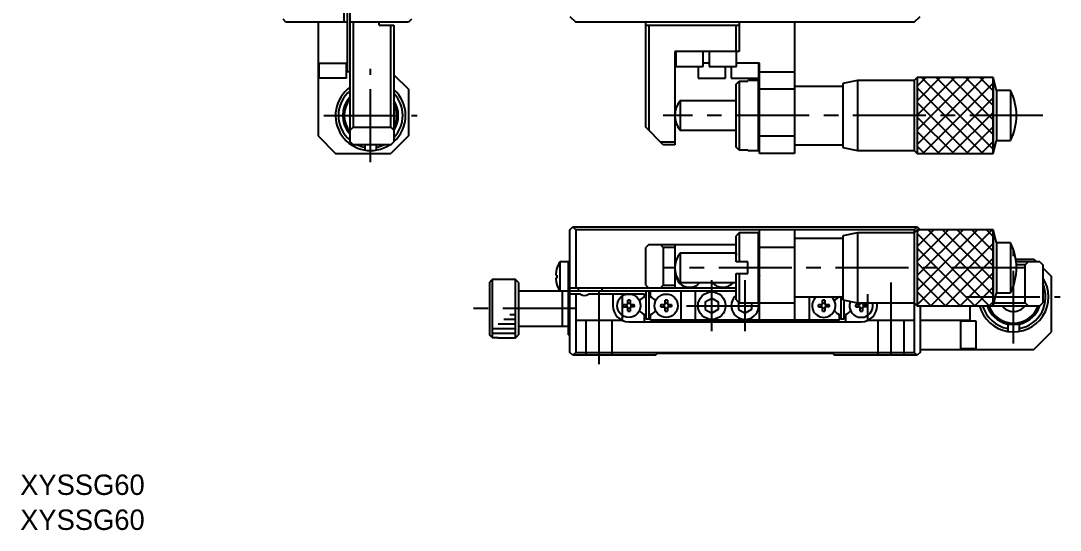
# Model space of a CAD drawing. Extents: x 144 to 468, y -33 to 168.
# Drawn here: x 144.1 to 322.1, y -33.5 to 53.8 of the extents above; entities that cross this region are included whole.
import ezdxf

# ---------------------------------------------------------------- set-up
doc = ezdxf.new("R2010")
doc.units = 0
doc.header["$LTSCALE"] = 10
doc.linetypes.add('CENTER', pattern=[2, 1.25, -0.25, 0.25, -0.25])
doc.linetypes.add('DASHED', pattern=[3.5, 2, -1.5])
doc.layers.get('0').update_dxf_attribs({"linetype": 'CONTINUOUS'})
doc.layers.add('CENTER', color=1, linetype='CENTER')
doc.styles.get("Standard").update_dxf_attribs({"font": 'FGP教科書体NT-M'})

msp = doc.modelspace()

# ---------------------------------------------------------------- linework, layer by layer
at = {"color": 7, "linetype": 'CONTINUOUS'}
for p, q in [((200, 72.599996), (200, 45.099996)), ((199.5, 53.599996), (199.5, 70.777121)), ((200.5, 33.099996), (200.5, 66.399996)), ((189.5, 53.599997), (189, 54.099997)), ((200, 53.599996), (189.5, 53.599997)), ((195, 53.599997), (195, 34.099997)), ((210.5, 53.599996), (200.5, 53.599996)), ((201, 53.599996), (201, 35.599996)), ((205.5, 53.099996), (205.5, 53.599996)), ((211, 54.099996), (210.5, 53.599996)), ((238.15, 54.599996), (239.15, 53.599996)), ((297.15, 53.599996), (239.15, 53.599996)), ((251.15, 35.599996), (251.15, 53.599996)), ((267.15, 53.599996), (267.15, 48.599996)), ((276.65, 53.599997), (276.65, 31.099996)), ((297.15, 53.599996), (298.15, 54.599996)), ((205.5, 53.099996), (208, 53.099996)), ((207.5, 35.599996), (207.5, 53.099996)), ((208, 53.099996), (208, 33.099996)), ((251.15, 53.099996), (267.15, 53.099996)), ((251.65, 53.099996), (251.65, 35.099996)), ((266.65, 48.599996), (266.65, 53.099996)), ((256.15, 48.599996), (256.15, 32.599996)), ((267.15, 48.599996), (256.15, 48.599996)), ((256.3, 48.599997), (256.3, 45.999997)), ((261, 45.999996), (261, 48.599996)), ((262, 48.599997), (262, 45.999997)), ((266.7, 45.999996), (266.7, 48.599996)), ((195, 46.599997), (200, 46.599996)), ((195.15, 46.599997), (195.15, 43.999997)), ((199.85, 43.999996), (199.85, 46.599996)), ((262, 46.599996), (261, 46.599996)), ((270.65, 46.599996), (266.7, 46.599996)), ((270.5, 43.999996), (270.5, 46.599996)), ((270.65, 31.099996), (270.65, 46.599996)), ((200.5, 45.099996), (200, 45.099996)), ((208, 44.599996), (210.5, 42.099996)), ((256.3, 45.999997), (261, 45.999996)), ((260.1, 45.999996), (260.1, 43.999997)), ((262, 45.999997), (266.7, 45.999996)), ((264.8, 43.999996), (264.8, 45.999996)), ((265.8, 45.999996), (265.8, 43.999997)), ((270.65, 45.099996), (276.65, 45.099996)), ((199.85, 43.999996), (195.15, 43.999996)), ((260.1, 43.999997), (264.8, 43.999996)), ((265.8, 43.999997), (270.5, 43.999996)), ((266.65, 43.008323), (267.15, 43.516076)), ((266.65, 32.19167), (266.65, 43.008323)), ((267.15, 43.516076), (267.15, 31.683917)), ((267.15, 43.516076), (268.65, 43.516076)), ((268.65, 43.516076), (268.65, 43.599996)), ((270.45, 43.599996), (268.65, 43.599996)), ((270.45, 31.599996), (270.45, 43.599996)), ((270.65, 43.399996), (270.45, 43.599996)), ((287.399999, 43.599992), (284.9, 43.099993)), ((284.9, 43.099993), (284.9, 32.099999)), ((297.150004, 43.599992), (287.399999, 43.599992)), ((287.399999, 43.599992), (287.399999, 31.6)), ((297.650006, 44.099995), (297.150004, 43.599992)), ((297.150004, 43.599992), (297.150004, 31.6)), ((310.650007, 44.099995), (297.650006, 44.099995)), ((297.650006, 44.099995), (297.650006, 31.099997)), ((310.650007, 44.099995), (297.650006, 44.099995)), ((297.650006, 44.099995), (297.650006, 31.099997)), ((311.239495, 41.899996), (310.650007, 44.099995)), ((310.650007, 44.099995), (310.650007, 31.099997)), ((310.650007, 31.099997), (310.650007, 44.099995)), ((210.5, 42.099996), (210.5, 34.099996)), ((276.65, 42.099996), (270.65, 42.099996)), ((284.9, 42.599996), (276.65, 42.599996)), ((313.650006, 41.899996), (311.239495, 41.899996)), ((311.239495, 41.899996), (311.239495, 33.299996)), ((313.650006, 41.899996), (313.650006, 33.299996)), ((266.65, 40.099992), (257.027509, 40.099992)), ((257.027509, 40.099992), (257.027509, 35.1)), ((195, 34.099997), (198, 31.099997)), ((201, 35.599996), (200.5, 35.099996)), ((201, 35.599996), (207.5, 35.599996)), ((208, 35.099996), (207.5, 35.599996)), ((210.5, 34.099996), (207.5, 31.099996)), ((254.15, 32.599996), (251.15, 35.599996)), ((257.027509, 35.1), (266.65, 35.1)), ((270.65, 34.099996), (276.65, 34.099996)), ((200.5, 33.099996), (201, 32.599996)), ((207.5, 32.599996), (201, 32.599996)), ((203, 32.599996), (203, 31.683917)), ((205, 31.683917), (205, 32.599996)), ((207.5, 32.599996), (208, 33.099996)), ((253.65, 33.099996), (256.15, 33.099996)), ((256.15, 32.599996), (254.15, 32.599996)), ((267.15, 31.683917), (266.65, 32.19167)), ((276.65, 32.599996), (284.9, 32.599996)), ((284.9, 32.099999), (287.399999, 31.6)), ((310.650007, 31.099997), (311.239495, 33.299996)), ((311.239495, 33.299996), (313.650006, 33.299996)), ((198, 31.099997), (207.5, 31.099996)), ((268.65, 31.683917), (267.15, 31.683917)), ((268.65, 31.599996), (268.65, 31.683917)), ((268.65, 31.599996), (270.45, 31.599996)), ((270.45, 31.599996), (270.65, 31.799996)), ((276.65, 31.099996), (270.65, 31.099996)), ((287.399999, 31.6), (297.150004, 31.6)), ((297.150004, 31.6), (297.650006, 31.099997)), ((297.650006, 31.099997), (310.650007, 31.099997)), ((297.650006, 31.099997), (310.650007, 31.099997)), ((238.15, 18), (238.65, 18.5)), ((238.15, -3), (238.15, 18)), ((238.65, 18.5), (239.15, 18)), ((238.65, 18.5), (297.65, 18.5)), ((239.15, 18), (239.15, 8)), ((297.15, 18), (239.15, 18)), ((270.65, 2.5), (270.65, 18)), ((276.65, 18), (276.65, 2.5)), ((297.15, 18), (297.65, 18.5)), ((297.150004, 18), (297.150004, -3)), ((297.650006, 17.999999), (297.150004, 17.499996)), ((297.65, 18.5), (298.15, 18)), ((297.650006, 17.999999), (297.650006, 5.000001)), ((310.650007, 17.999999), (297.650006, 17.999999)), ((310.650007, 17.999999), (297.650006, 17.999999)), ((297.650006, 17.999999), (297.650006, 5.000001)), ((310.650007, 17.999999), (310.650007, 5.000001)), ((311.239495, 15.8), (310.650007, 17.999999)), ((310.650007, 5.000001), (310.650007, 17.999999)), ((267.15, 17.5), (266.65, 17)), ((266.65, 12.5), (266.65, 17)), ((267.15, 17.5), (267.15, 12.5)), ((270.45, 17.5), (267.15, 17.5)), ((270.65, 17.3), (270.45, 17.5)), ((270.45, 5.5), (270.45, 17.5)), ((284.9, 16.5), (276.65, 16.5)), ((287.399999, 17.499996), (284.9, 16.999997)), ((284.9, 16.999997), (284.9, 6.000003)), ((287.399999, 17.499996), (287.399999, 5.500004)), ((297.150004, 17.499996), (287.399999, 17.499996)), ((251.65, 15.5), (251.15, 15)), ((251.15, 8.5), (251.15, 15)), ((251.65, 15.5), (266.65, 15.5)), ((254.15, 15), (253.65, 15.5)), ((254.15, 15), (254.15, 8.5)), ((256.15, 15), (254.15, 15)), ((256.15, 15.5), (256.15, 8)), ((276.65, 15), (270.65, 15)), ((311.239495, 15.8), (311.239495, 7.2)), ((313.650006, 15.8), (311.239495, 15.8)), ((313.650006, 15.8), (313.650006, 7.2)), ((236.458343, 7.5), (236.458343, 12.5)), ((238.15, 12.5), (236.458343, 12.5)), ((237.85, 12.5), (237.85, 0)), ((257.027509, 13.999996), (257.027509, 9.000004)), ((266.65, 13.999996), (257.027509, 13.999996)), ((268.65, 12.5), (266.65, 12.5)), ((268.65, 10.5), (268.65, 12.5)), ((314.533871, 13), (317.65, 13)), ((318.65, 12.5), (314.598563, 12.5)), ((316.65, 12.5), (316.15, 12)), ((317.65, 13), (318.15, 12.5)), ((318.65, 12.5), (319.15, 12)), ((235.880564, 11.261933), (235.887419, 11.25859)), ((316.15, 12), (314.637171, 12)), ((316.15, 5.5), (316.15, 12)), ((319.15, 12), (319.15, 5.5)), ((319.15, 11.5), (320.65, 10)), ((224.35, 8.972136), (224.85, 9.474937)), ((224.35, 8.972136), (224.35, 0.027864)), ((224.85, 9.474937), (224.85, -0.474937)), ((225.85, 9.474937), (224.85, 9.474937)), ((228.85, 9.5), (225.85, 9.5)), ((225.85, 9.5), (225.85, 9.474937)), ((228.85, -0.5), (228.85, 9.5)), ((229.35, 9), (228.85, 9.5)), ((229.35, 9), (229.35, 0)), ((235.715047, 10.26), (235.887419, 10.26)), ((235.887419, 9.74), (235.715047, 9.74)), ((235.887419, 10.26), (235.887419, 9.74)), ((257.027509, 9.000004), (266.65, 9.000004)), ((266.65, 6), (266.65, 10.5)), ((266.65, 10.5), (268.65, 10.5)), ((267.15, 10.5), (267.15, 5.5)), ((320.65, 0.5), (320.65, 10)), ((266.65, 7.5), (229.35, 7.5)), ((235.887419, 8.74141), (235.880564, 8.738067)), ((236.85, 7.5), (236.85, 1.5)), ((266.65, 8), (238.15, 8)), ((239.55, 8), (239.55, 7.5)), ((243.65, 7.5), (243.65, 8)), ((251.15, 8.5), (251.65, 8)), ((251.15, 7.5), (251.15, 2.7)), ((251.75, 2.7), (251.75, 7.5)), ((251.95, 6.544412), (251.95, 7.5)), ((253.65, 8), (254.15, 8.5)), ((254.15, 8.5), (256.15, 8.5)), ((257.15, 7.5), (257.15, 2.5)), ((259.65, 2.5), (259.65, 7.5)), ((310.650007, 5.000001), (311.239495, 7.2)), ((311.239495, 7.2), (313.650006, 7.2)), ((239.988562, 7), (238.15, 7)), ((239.15, 7), (239.15, -3)), ((250.95, 7), (241.311438, 7)), ((245.5, 7), (245.5, 5)), ((248.05, 5.2), (248.05, 5.928709)), ((248.45, 5.928709), (248.45, 5.2)), ((250.95, 6.544412), (250.65625, 6.374815)), ((250.95, 6.544412), (250.95, 7)), ((252.24375, 6.374815), (251.95, 6.544412)), ((254.45, 5.2), (254.45, 5.928709)), ((254.85, 5.928709), (254.85, 5.2)), ((261.35, 5.635085), (262.45, 6.270171)), ((261.35, 5.635085), (261.35, 4.364915)), ((262.45, 6.270171), (263.55, 5.635085)), ((263.55, 5.635085), (263.55, 4.364915)), ((266.65, 6), (267.15, 5.5)), ((267.05, 5.6), (267.05, 4.364915)), ((267.15, 5.5), (270.45, 5.5)), ((269.25, 5.5), (269.25, 4.364915)), ((270.45, 5.5), (270.65, 5.7)), ((270.65, 5.5), (276.65, 5.5)), ((276.65, 6.5), (284.9, 6.5)), ((279.15, 6.5), (279.15, 2.5)), ((281.45, 5.2), (281.45, 5.928709)), ((281.85, 5.928709), (281.85, 5.2)), ((284.05625, 6.374815), (284.273076, 6.5)), ((284.55, 6.5), (284.55, 2.7)), ((284.9, 6.000003), (287.399999, 5.500004)), ((285.15, 2.7), (285.15, 5.950003)), ((287.399999, 5.500004), (297.150004, 5.500004)), ((287.85, 5.2), (287.85, 5.500004)), ((288.25, 5.500004), (288.25, 5.2)), ((290.8, 5), (290.8, 5.500004)), ((297.150004, 5.500004), (297.650006, 5.000001)), ((310.783981, 5.5), (316.15, 5.5)), ((316.15, 5.5), (316.65, 5)), ((318.65, 5), (319.15, 5.5)), ((247.321291, 5.2), (248.05, 5.2)), ((247.321291, 4.8), (248.05, 4.8)), ((248.05, 4.071291), (248.05, 4.8)), ((248.45, 5.2), (249.178709, 5.2)), ((248.45, 4.8), (248.45, 4.071291)), ((249.178709, 4.8), (248.45, 4.8)), ((250.95, 3.455588), (250.65625, 3.625185)), ((251.95, 3.455588), (252.24375, 3.625185)), ((253.721291, 5.2), (254.45, 5.2)), ((253.721291, 4.8), (254.45, 4.8)), ((254.45, 4.071291), (254.45, 4.8)), ((254.85, 5.2), (255.578709, 5.2)), ((254.85, 4.8), (254.85, 4.071291)), ((255.578709, 4.8), (254.85, 4.8)), ((261.35, 4.364915), (262.45, 3.729829)), ((263.55, 4.364915), (262.45, 3.729829)), ((267.05, 4.364915), (268.15, 3.729829)), ((269.25, 4.364915), (268.15, 3.729829)), ((280.721291, 5.2), (281.45, 5.2)), ((280.721291, 4.8), (281.45, 4.8)), ((281.45, 4.071291), (281.45, 4.8)), ((281.85, 5.2), (282.578709, 5.2)), ((281.85, 4.8), (281.85, 4.071291)), ((282.578709, 4.8), (281.85, 4.8)), ((284.35, 3.455588), (284.05625, 3.625185)), ((285.35, 3.455588), (285.64375, 3.625185)), ((287.121291, 5.2), (287.85, 5.2)), ((287.121291, 4.8), (287.85, 4.8)), ((287.85, 4.071291), (287.85, 4.8)), ((288.25, 5.2), (288.978709, 5.2)), ((288.25, 4.8), (288.25, 4.071291)), ((288.978709, 4.8), (288.25, 4.8)), ((297.650006, 5.000001), (318.65, 5.000001)), ((297.650006, 5.000001), (310.650007, 5.000001)), ((298.15, 5.000001), (298.15, -3)), ((306.65, 5.000001), (306.65, 2.5)), ((248.25, 2.25), (250.95, 2.25)), ((250.95, 2.2), (250.95, 3.455588)), ((285.35, 2.2), (250.95, 2.2)), ((251.75, 2.7), (251.15, 2.7)), ((251.95, 2.5), (251.95, 3.455588)), ((284.35, 2.5), (251.95, 2.5)), ((256.8, 2.5), (256.8, 2.2)), ((261.5, 2.2), (261.5, 2.5)), ((266.65, 2.5), (266.65, 2.2)), ((267.864901, 2.499481), (268.14019, 2.476166)), ((268.194547, 2.476047), (268.477884, 2.49976)), ((269.65, 2.2), (269.65, 2.5)), ((274.8, 2.5), (274.8, 2.2)), ((279.5, 2.2), (279.5, 2.5)), ((284.35, 2.5), (284.35, 3.455588)), ((285.15, 2.7), (284.55, 2.7)), ((285.35, 3.455588), (285.35, 2.2)), ((285.35, 2.25), (288.05, 2.25)), ((298.15, 2.5), (306.65, 2.5)), ((305.15, -2.5), (305.15, 2.5)), ((307.75, 2.35), (305.15, 2.35)), ((307.75, -2.35), (307.75, 2.35)), ((313.15, 2.112518), (313.15, 0.58392)), ((315.15, 0.58392), (315.15, 2.112518)), ((224.85, -0.474937), (224.35, 0.027864)), ((228.85, -0.5), (229.35, 0)), ((229.35, 1.5), (237.85, 1.5)), ((238.15, 0), (237.85, 0)), ((317.65, -2.5), (320.65, 0.5)), ((224.85, -0.474937), (225.85, -0.474937)), ((225.85, -0.474937), (225.85, -0.5)), ((225.85, -0.5), (228.85, -0.5)), ((238.65, -3.5), (238.15, -3)), ((239.15, -3), (238.65, -3.5)), ((252.8, -3.5), (238.65, -3.5)), ((239.15, -3), (297.15, -3)), ((252.8, -3.5), (253.15, -3.15)), ((253.15, -3.15), (283.15, -3.15)), ((283.15, -3.15), (283.5, -3.5)), ((297.65, -3.5), (283.5, -3.5)), ((297.65, -3.5), (297.15, -3)), ((298.15, -3), (297.65, -3.5)), ((298.15, -2.5), (317.65, -2.5)), ((305.15, -2.35), (307.75, -2.35))]:
    msp.add_line(p, q, dxfattribs=at)
at = {"color": 3, "linetype": 'CONTINUOUS'}
for p, q in [((297.650006, 42.650006), (299.099995, 44.099995)), ((297.650006, 40.150006), (301.599995, 44.099995)), ((297.650006, 37.650006), (304.099995, 44.099995)), ((297.650006, 35.150006), (306.599995, 44.099995)), ((297.650006, 32.650006), (309.099995, 44.099995)), ((298.400005, 44.099995), (310.650007, 31.849993)), ((298.599997, 31.099997), (310.650007, 43.150007)), ((300.900005, 44.099995), (310.650007, 34.349993)), ((303.400005, 44.099995), (310.650007, 36.849993)), ((305.900005, 44.099995), (310.650007, 39.349993)), ((308.400005, 44.099995), (310.650007, 41.849993)), ((297.650006, 42.349994), (308.900003, 31.099997)), ((297.650006, 39.849994), (306.400003, 31.099997)), ((301.099997, 31.099997), (310.650007, 40.650007)), ((303.599997, 31.099997), (310.650007, 38.150007)), ((297.650006, 37.349994), (303.900003, 31.099997)), ((306.099997, 31.099997), (310.650007, 35.650007)), ((297.650006, 34.849994), (301.400003, 31.099997)), ((297.650006, 32.349994), (298.900003, 31.099997)), ((308.599997, 31.099997), (310.650007, 33.150007)), ((297.650006, 17.650006), (297.999999, 17.999999)), ((297.650006, 15.150006), (300.499999, 17.999999)), ((297.650006, 12.650006), (302.999999, 17.999999)), ((297.650006, 10.150006), (305.499999, 17.999999)), ((297.650006, 7.650006), (307.999999, 17.999999)), ((297.650006, 5.150006), (310.499999, 17.999999)), ((299.500001, 17.999999), (310.650007, 6.849993)), ((302.000001, 17.999999), (310.650007, 9.349993)), ((304.500001, 17.999999), (310.650007, 11.849993)), ((307.000001, 17.999999), (310.650007, 14.349993)), ((309.500001, 17.999999), (310.650007, 16.849993)), ((297.650006, 17.349994), (309.999999, 5.000001)), ((297.650006, 14.849994), (307.499999, 5.000001)), ((300.000001, 5.000001), (310.650007, 15.650007)), ((302.500001, 5.000001), (310.650007, 13.150007)), ((297.650006, 12.349994), (304.999999, 5.000001)), ((297.650006, 9.849994), (302.499999, 5.000001)), ((305.000001, 5.000001), (310.650007, 10.650007)), ((237.85, 8.5), (238.15, 8.5)), ((297.650006, 7.349994), (299.999999, 5.000001)), ((307.500001, 5.000001), (310.650007, 8.150007)), ((238.15, 5.5), (237.85, 5.5)), ((310.000001, 5.000001), (310.650007, 5.650007)), ((225.85, 1.9), (228.85, 1.9)), ((226.85, 2.7), (228.85, 2.7)), ((227.85, 3.5), (228.85, 3.5)), ((237.85, 2), (238.15, 2)), ((224.85, 1.1), (228.85, 1.1)), ((224.85, 0.3), (228.85, 0.3))]:
    msp.add_line(p, q, dxfattribs=at)
at = {"color": 3, "linetype": 'DASHED'}
for p, q in [((266.65, 14), (266.65, 13.665052)), ((270.650001, 9.995684), (270.675925, 10.243052)), ((247.15, 2.5), (247.15, 7)), ((289.15, 7), (289.15, 2.5)), ((269.636607, 5.2), (269.65, 5.2)), ((239.15, 2.5), (247.15, 2.5)), ((240.9, 2.5), (240.9, -3.5)), ((245.4, -3.5), (245.4, 2.5)), ((289.15, 2.5), (297.15, 2.5)), ((290.9, 2.5), (290.9, -3.5)), ((295.4, -3.5), (295.4, 2.5))]:
    msp.add_line(p, q, dxfattribs=at)
at = {"color": 7, "linetype": 'CONTINUOUS'}
for centre, radius in [((262.45, 5), 2.35), ((248.25, 5), 2), ((254.65, 5), 2)]:
    msp.add_circle(centre, radius, dxfattribs=at)
for centre, radius, start, end in [((204, 37.599996), 6, 125.685335, 303.55731), ((204, 37.599996), 5.5, 129.521196, 230.478804), ((204, 37.599996), 6, 311.810315, 48.189685), ((204, 37.599996), 5.5, 316.658242, 43.341758), ((304.905006, 37.599999), 9.745001, 333.816202, 26.183785), ((204, 37.599996), 4.75, 137.463102, 222.536898), ((204, 37.599996), 4.5, 141.057559, 218.942441), ((204, 37.599996), 4.75, 327.363103, 32.636897), ((204, 37.599996), 4.5, 332.733956, 27.266044), ((260.150005, 37.599999), 3.999997, 141.317827, 218.682205), ((204, 37.599996), 5.5, 245.380023, 259.524318), ((204, 37.599996), 5.5, 280.475682, 294.619977), ((304.905006, 11.5), 9.745001, 333.816209, 26.183791), ((240.2, 10), 4.5, 146.251011, 163.714157), ((260.150005, 11.5), 3.999997, 141.317811, 218.682189), ((240.2, 10), 4.492483, 163.73057, 176.682184), ((240.2, 10), 4.492483, 183.317816, 196.26943), ((258.65, 10.5), 2.35, 182.228636, 320.335114), ((264.35, 10.5), 2.35, 219.664886, 320.335114), ((314.15, 6.5), 6, 194.477502, 33.55731), ((240.2, 10), 4.5, 196.285843, 213.748989), ((314.15, 6.5), 5.5, 280.475682, 24.619977), ((240.65, 7.75), 1, 228.590378, 311.409622), ((248.25, 5), 0.95, 77.846803, 102.153197), ((248.25, 5), 0.435085, 62.633517, 117.366483), ((251.564905, 4.885095), 1.75, 135, 148.118467), ((251.449999, 5), 1.5875, 134.999975, 149.566737), ((251.45, 5), 1.5875, 120, 135), ((251.449999, 5), 1.5875, 100.893016, 120), ((251.449999, 5), 1.5875, 59.999969, 79.10691), ((251.45, 5), 1.5875, 45, 60), ((251.449999, 5), 1.5875, 30.433182, 45.00025), ((251.335095, 4.885095), 1.75, 31.881533, 45), ((254.65, 5), 0.95, 77.846803, 102.153197), ((254.65, 5), 0.435085, 62.633517, 117.366483), ((268.15, 5), 2.35, 129.665013, 12.284494), ((281.65, 5), 2, 131.409622, 48.590378), ((281.65, 5), 0.95, 77.846803, 102.153197), ((281.65, 5), 0.435085, 62.633517, 117.366483), ((284.964905, 4.885095), 1.75, 135, 148.118467), ((284.849999, 5), 1.5875, 134.999975, 149.566737), ((284.85, 5), 1.5875, 120, 135), ((284.849999, 5), 1.5875, 109.111732, 120), ((288.05, 5), 2, 158.238221, 14.477631), ((288.05, 5), 0.435085, 62.633517, 117.366483), ((248.25, 5), 2.75, 180, 270), ((248.25, 5), 0.95, 167.846803, 192.153197), ((248.25, 5), 0.435085, 152.633517, 207.366483), ((248.25, 5), 0.435085, 242.633517, 297.366483), ((248.25, 5), 0.95, 257.846803, 282.153197), ((248.25, 5), 0.435085, 332.633517, 27.366483), ((248.25, 5), 0.95, 347.846803, 12.153197), ((251.564905, 5.114905), 1.75, 211.881532, 225), ((251.449999, 5), 1.5875, 210.433263, 224.99975), ((251.449999, 5), 1.5875, 225.000026, 259.106984), ((251.449999, 5), 1.5875, 280.89309, 300), ((251.449999, 5), 1.5875, 300.000031, 329.566818), ((251.335095, 5.114905), 1.75, 315, 328.118467), ((254.65, 5), 0.95, 167.846803, 192.153197), ((254.65, 5), 0.435085, 152.633517, 207.366483), ((254.65, 5), 0.435085, 242.633517, 297.366483), ((254.65, 5), 0.95, 257.846803, 282.153197), ((254.65, 5), 0.435085, 332.633517, 27.366483), ((254.65, 5), 0.95, 347.846803, 12.153197), ((281.65, 5), 0.95, 167.846803, 192.153197), ((281.65, 5), 0.435085, 152.633517, 207.366483), ((281.65, 5), 0.435085, 242.633517, 297.366483), ((281.65, 5), 0.95, 257.846803, 282.153197), ((281.65, 5), 0.435085, 332.633517, 27.366483), ((281.65, 5), 0.95, 347.846803, 12.153197), ((284.964905, 5.114905), 1.75, 211.881532, 225), ((284.849999, 5), 1.5875, 210.433263, 224.99975), ((284.849999, 5), 1.5875, 225.000026, 259.106984), ((284.849999, 5), 1.5875, 280.89309, 300), ((284.849999, 5), 1.5875, 300.000031, 329.566818), ((284.735095, 5.114905), 1.75, 315, 328.118467), ((288.05, 5), 0.95, 167.846803, 192.153197), ((288.05, 5), 0.435085, 152.633517, 207.366483), ((288.05, 5), 0.435085, 242.633517, 297.366483), ((288.05, 5), 0.95, 257.846803, 282.153197), ((288.05, 5), 2.75, 270, 0), ((288.05, 5), 0.435085, 332.633517, 27.366483), ((288.05, 5), 0.95, 347.846803, 12.153197), ((314.15, 6.5), 5.5, 195.826609, 259.524318), ((314.15, 6.5), 4.75, 198.40848, 341.723438), ((314.15, 6.5), 4.5, 199.471207, 257.160412), ((314.15, 6.5), 2.499996, 216.869966, 323.130034), ((314.15, 6.5), 4.5, 282.839588, 340.528779), ((268.169265, 2.724964), 0.25, 244.139368, 295.860632)]:
    msp.add_arc(centre, radius, start, end, dxfattribs=at)
at = {"color": 3, "linetype": 'CONTINUOUS'}
for centre, radius, start, end in [((204, 37.599996), 4.75, 137.463102, 222.536898), ((204, 37.599996), 4.5, 141.057559, 218.942441), ((204, 37.599996), 4.75, 327.363103, 32.636897), ((314.15, 6.5), 4.75, 198.408467, 257.846803), ((314.15, 6.5), 4.75, 282.153197, 341.723438)]:
    msp.add_arc(centre, radius, start, end, dxfattribs=at)
at = {"color": 9, "linetype": 'CONTINUOUS'}
for centre, start, end in [((204, 37.599996), 332.733956, 27.266044), ((314.15, 6.5), 199.471207, 340.528779)]:
    msp.add_arc(centre, 4.5, start, end, dxfattribs=at)
at = {"layer": 'CENTER', "color": 1, "linetype": 'CENTER'}
for p, q in [((204, 29.599996), (204, 45.599996)), ((196, 37.599996), (212, 37.599996)), ((319.15, 37.599996), (254.15, 37.599996)), ((314.15, -1.5), (314.15, 14.5)), ((316.15, 11.5), (254.15, 11.5)), ((243.15, -5), (243.15, 9)), ((262.45, 0.65), (262.45, 9.35)), ((268.15, 0.65), (268.15, 9.35)), ((293.15, 9), (293.15, -5)), ((306.15, 6.5), (322.15, 6.5)), ((239.15, 4.5), (221.5, 4.5)), ((258.1, 5), (272.5, 5))]:
    msp.add_line(p, q, dxfattribs=at)

# ---------------------------------------------------------------- texts
at = {"color": 7}
for p in [(143.971201, -27.44815), (143.971201, -33.44815)]:
    msp.add_text('XYSSG60', height=3.5, dxfattribs=at).set_placement(p)

doc.saveas('drawing.dxf')
